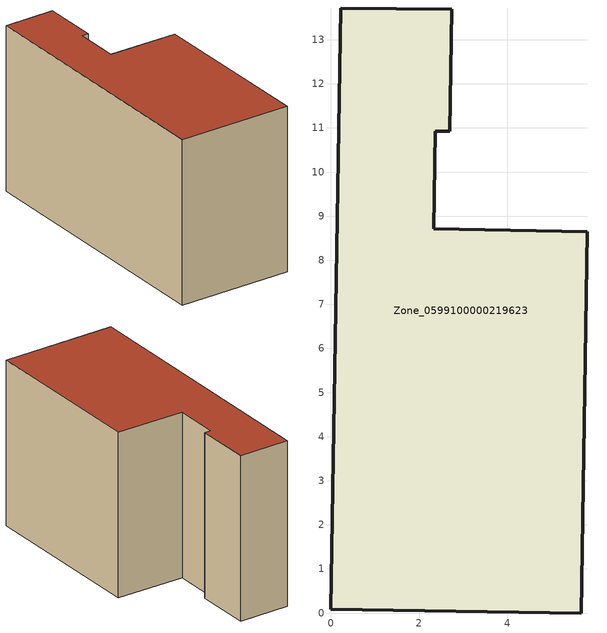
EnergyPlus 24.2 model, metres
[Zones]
Zone_0599100000219623
 floor ground (C_G): 0,0.09 0.22,13.72 2.74,13.69 2.7,10.92 2.37,10.92 2.33,8.71 5.81,8.65 5.68,0 z0
 wall outside (C_F): 0.22,13.72 0,0.09 5.68,0 5.81,8.65 2.33,8.71 2.37,10.92 2.7,10.92 2.74,13.69 0.22,13.72 z0:8.24
 roof outside (C_R): 2.7,10.92 2.74,13.69 0.22,13.72 0,0.09 5.68,0 5.81,8.65 2.33,8.71 2.37,10.92 z8.24
[BUILDING]
Pand.0599100000219623: North Axis=0; Terrain=City; Loads Convergence Tolerance Value=0.04; Temperature Convergence Tolerance Value=0.4; Solar Distribution=FullExterior; Maximum Number of Warmup Days=25; Minimum Number of Warmup Days=1
[Site:Location]
Rotterdam.The.Hague.AP_ZH_NLD Design_Conditions: Latitude=51.96; Longitude=4.45; Time Zone=1; Elevation=-4.5
[SITE:GROUNDTEMPERATURE:BUILDINGSURFACE]
18, 18, 18, 18, 18, 18, 18, 18, 18, 18, 18, 18
[MATERIAL] Thermal Absorptance=0.9; Solar Absorptance=0.7; Visible Absorptance=0.7
Name | Roughness | Thickness | Conductivity | Density | Specific Heat
G.TC.1975-1991 | MediumSmooth | 0.15 | 0.288461 | 540 | 1210
F.TC.1975-1991 | Rough | 0.3 | 0.230769 | 1920 | 840
R.TC.1975-1991 | MediumRough | 0.2 | 0.153846 | 1500 | 1000
[CONSTRUCTION]
C_G: G.TC.1975-1991
C_F: F.TC.1975-1991
C_R: R.TC.1975-1991
[ZONE]
Zone_0599100000219623: Type=1; Multiplier=1; Ceiling Height=Autocalculate; Volume=Autocalculate; Floor Area=autocalculate; Part of Total Floor Area=Yes
[ZONEINFILTRATION:DESIGNFLOWRATE]
Infil_Zone_0599100000219623: Zone or ZoneList or Space or SpaceList=Zone_0599100000219623; Schedule=AlwaysOn; Design Flow Rate Calculation Method=Flow/Area; Flow Rate per Floor Area=0.003; Constant Term Coefficient=1; Temperature Term Coefficient=0; Velocity Term Coefficient=0; Velocity Squared Term Coefficient=0
[HVACTEMPLATE:ZONE:IDEALLOADSAIRSYSTEM]
Zone_0599100000219623: Maximum Heating Supply Air Temperature=50; Minimum Cooling Supply Air Temperature=13; Maximum Heating Supply Air Humidity Ratio=0.0156; Minimum Cooling Supply Air Humidity Ratio=0.0077; Heating Limit=NoLimit; Cooling Limit=NoLimit; Dehumidification Control Type=ConstantSensibleHeatRatio; Cooling Sensible Heat Ratio=0.7; Dehumidification Setpoint=60; Humidification Control Type=None; Humidification Setpoint=30; Outdoor Air Method=None; Outdoor Air Flow Rate per Person=0.00944; Outdoor Air Flow Rate per Zone Floor Area=0; Outdoor Air Flow Rate per Zone=0; Demand Controlled Ventilation Type=None; Outdoor Air Economizer Type=NoEconomizer; Heat Recovery Type=None; Sensible Heat Recovery Effectiveness=0.7; Latent Heat Recovery Effectiveness=0.65
[ZONECONTROL:THERMOSTAT]
ThermostatControl_Zone_0599100000219623: Zone or ZoneList=Zone_0599100000219623; Control Type Schedule=DualSetpointControlType; Control 1=Thermostat_Zone_0599100000219623; Temperature Difference Between Cutout And Setpoint=0
[THERMOSTATSETPOINT:DUALSETPOINT]
Thermostat_Zone_0599100000219623: Heating Setpoint Temperature Schedule=HeatingSetpoint_Zone_0599100000219623; Cooling Setpoint Temperature Schedule=CoolingSetpoint_Zone_0599100000219623
[SCHEDULE:COMPACT]
HeatingSetpoint_Zone_0599100000219623: Through: 12/31, For: AllDays, Until: 24:00, 21
CoolingSetpoint_Zone_0599100000219623: Through: 12/31, For: AllDays, Until: 24:00, 24
DualSetpointControlType: Through: 12/31, For: AllDays, Until: 24:00, 4
AlwaysOn: Through: 12/31, For: AllDays, Until: 24:00, 1
